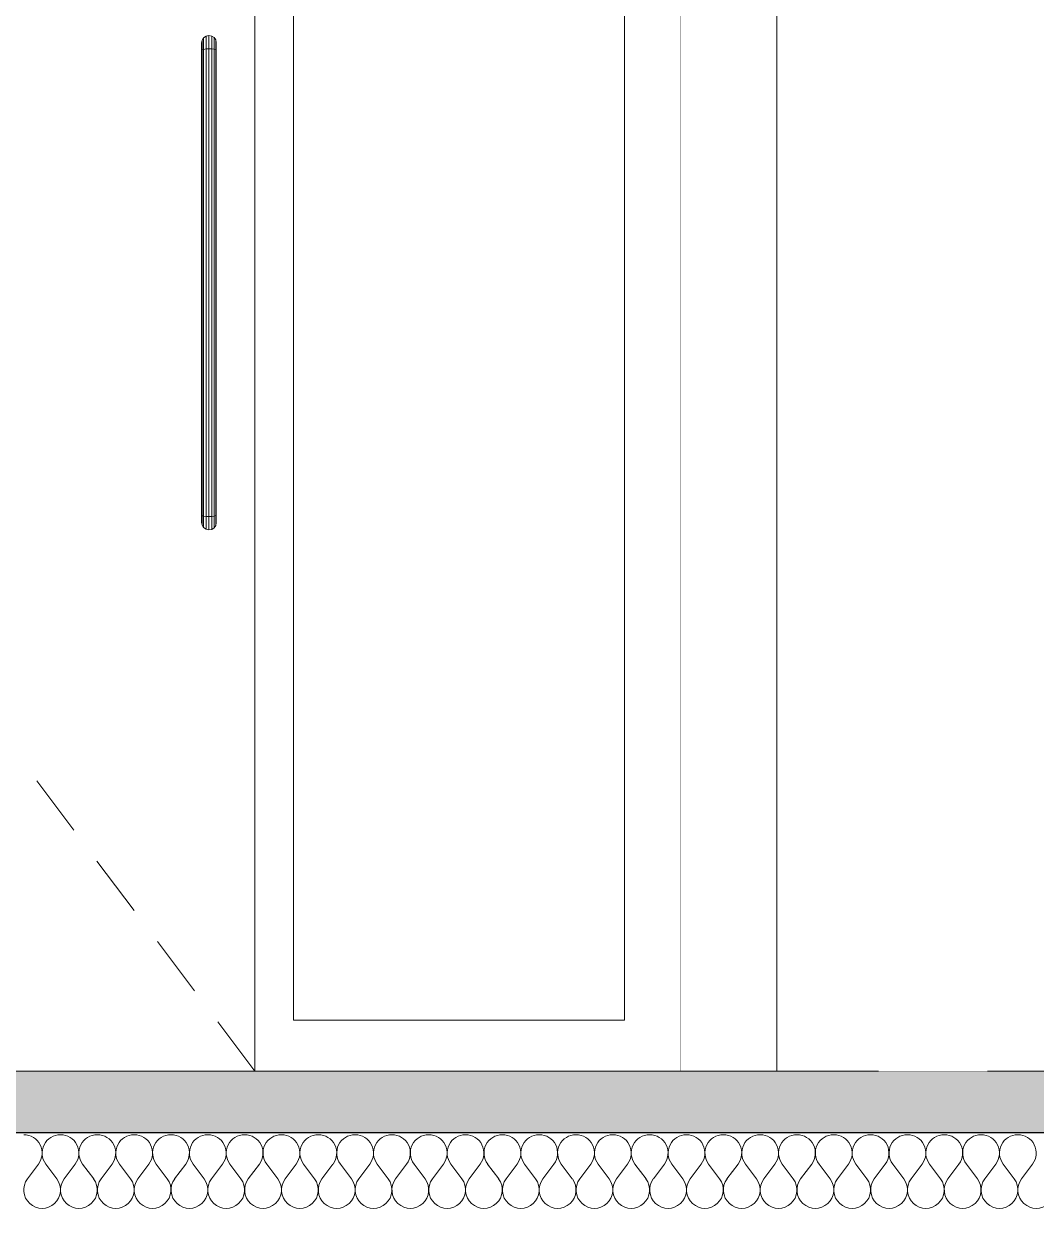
# Model space of a CAD drawing. Header units: millimetres. Extents: x -48147 to 1417267, y -496296 to 18123.
# Drawn here: x 1368551 to 1369861, y -491451 to -489919 of the extents above; entities that cross this region are included whole.
import ezdxf

# ---------------------------------------------------------------- set-up
doc = ezdxf.new("R2010")
doc.units = ezdxf.units.MM
doc.header["$MEASUREMENT"] = 0
doc.linetypes.add('Dashed', pattern=[2822.222233, 1411.111116, -1411.111116])
doc.linetypes.add('Wipeout_Contour', pattern=[1000, 0, -1000])
for name, color, linetype, lineweight, true_color in [('0_Pen_No__105', 7, 'Continuous', 15, 0xa6a6a6), ('New_A-20-M_Floor_Slab_Pen_No__107', 7, 'Continuous', 15, 0xa6a6a6), ('New_A-20-M_Floor_Slab_Pen_No__109', 7, 'Continuous', 15, 0xa6a6a6), ('New_A-20-M_Floor_Slab_Pen_No__162', 7, 'Continuous', 0, 0xe47200), ('New_ArchiCAD Doors_Pen_No__63', 7, 'Continuous', 20, 0x606060)]:
    doc.layers.add(name, color=color, linetype=linetype, lineweight=lineweight, true_color=true_color)
for name, color, linetype in [('A-25-M_Wall_Int', 7, 'Continuous'), ('New_A-20-M_Floor_Slab', 7, 'Continuous'), ('New_A-25-M_Wall_Int', 7, 'Continuous'), ('New_ArchiCAD Doors', 7, 'Continuous')]:
    doc.layers.add(name, color=color, linetype=linetype)
for name, color, linetype, lineweight in [('A-25-M_Wall_Int_Pen_No__87', 8, 'Continuous', 20), ('New_A-20-M_Floor_Slab_Pen_No__1', 7, 'Continuous', 13), ('New_ArchiCAD Doors_Pen_No__3', 7, 'Continuous', 18), ('New_ArchiCAD Doors_Pen_No__93', 8, 'Continuous', 13)]:
    doc.layers.add(name, color=color, linetype=linetype, lineweight=lineweight)

# ---------------------------------------------------------------- blocks, each defined once
blk = doc.blocks.new('Section Elem_114_2', base_point=(1376122.5, -491272.8))
at = {"layer": 'New_ArchiCAD Doors_Pen_No__3', "linetype": 'Continuous'}
for p, q in [((1368616.2, -490961), (1368568.2, -490897.1)), ((1368694.3, -491065), (1368646.2, -491001)), ((1368772.4, -491168.9), (1368724.3, -491104.9))]:
    blk.add_line(p, q, dxfattribs=at)
at = {"color": 254, "linetype": 'Wipeout_Contour', "lineweight": 0, "ltscale": 7270203.517600325}
blk.add_wipeout([(1368850.5, -488887.8), (1368850.5, -491272.8), (1368900.5, -491272.8), (1368900.5, -491206.8), (1368900.5, -488887.8)], dxfattribs=at).dxf.layer = 'New_ArchiCAD Doors'
at = {"color": 254, "linetype": 'Wipeout_Contour', "lineweight": 0, "ltscale": 7272450.772406574}
blk.add_wipeout([(1369401.5, -488887.8), (1369328.5, -488887.8), (1369328.5, -491206.8), (1369328.5, -491272.8), (1369401.5, -491272.8)], dxfattribs=at).dxf.layer = 'New_ArchiCAD Doors'
at = {"color": 254, "linetype": 'Wipeout_Contour', "lineweight": 0, "ltscale": 5816151.77777583}
blk.add_wipeout([(1368787.2, -490572), (1368787.2, -490555.5), (1368784.1, -490555), (1368784.1, -490569.9)], dxfattribs=at).dxf.layer = 'New_ArchiCAD Doors'
at = {"color": 254, "linetype": 'Wipeout_Contour', "lineweight": 0, "ltscale": 5816198.672539039}
blk.add_wipeout([(1368799.7, -490554.4), (1368797.6, -490555), (1368797.6, -490570.2), (1368799.7, -490567.1)], dxfattribs=at).dxf.layer = 'New_ArchiCAD Doors'
at = {"layer": 'New_ArchiCAD Doors_Pen_No__3', "linetype": 'Continuous'}
blk.add_line((1368850.5, -491272.8), (1368802.4, -491208.9), dxfattribs=at)
at = {"layer": 'New_ArchiCAD Doors_Pen_No__63', "linetype": 'Continuous'}
for p, q in [((1368850.5, -491272.8), (1368850.5, -488871.8)), ((1369401.5, -491272.8), (1369401.5, -488887.8))]:
    blk.add_line(p, q, dxfattribs=at)
at = {"color": 254, "linetype": 'Wipeout_Contour', "lineweight": 0, "ltscale": 5816190.914833326}
blk.add_wipeout([(1368797.6, -490570.2), (1368797.6, -490555), (1368794.5, -490555.5), (1368794.5, -490572.2)], dxfattribs=at).dxf.layer = 'New_ArchiCAD Doors'
at = {"color": 254, "linetype": 'Wipeout_Contour', "lineweight": 0, "ltscale": 5818303.559439283}
blk.add_wipeout([(1368900.5, -491206.8), (1368900.5, -491272.8), (1369328.5, -491272.8), (1369328.5, -491206.8)], dxfattribs=at).dxf.layer = 'New_ArchiCAD Doors'
at = {"color": 254, "linetype": 'Wipeout_Contour', "lineweight": 0, "ltscale": 5816696.004532465}
blk.add_wipeout([(1368900.5, -491206.8), (1369328.5, -491206.8), (1369328.5, -488887.8), (1368900.5, -488887.8)], dxfattribs=at).dxf.layer = 'New_ArchiCAD Doors'
at = {"color": 254, "linetype": 'Wipeout_Contour', "lineweight": 0, "ltscale": 5816179.289048302}
blk.add_wipeout([(1368794.5, -490572.2), (1368794.5, -490555.5), (1368790.8, -490555.6), (1368790.8, -490572.8)], dxfattribs=at).dxf.layer = 'New_ArchiCAD Doors'
at = {"layer": 'New_ArchiCAD Doors_Pen_No__63', "linetype": 'Continuous'}
for p, q in [((1368900.5, -488887.8), (1368900.5, -491206.8)), ((1369328.5, -488887.8), (1369328.5, -491206.8)), ((1369328.5, -491206.8), (1368900.5, -491206.8))]:
    blk.add_line(p, q, dxfattribs=at)
at = {"color": 254, "linetype": 'Wipeout_Contour', "lineweight": 0, "ltscale": 5816165.544594367}
blk.add_wipeout([(1368790.8, -490572.8), (1368790.8, -490555.6), (1368787.2, -490555.5), (1368787.2, -490572)], dxfattribs=at).dxf.layer = 'New_ArchiCAD Doors'
at = {"color": 254, "linetype": 'Wipeout_Contour', "lineweight": 0, "ltscale": 5816201.494427039}
blk.add_wipeout([(1368800.5, -490563.8), (1368800.5, -490553.6), (1368799.7, -490554.4), (1368799.7, -490567.1)], dxfattribs=at).dxf.layer = 'New_ArchiCAD Doors'
at = {"layer": 'New_ArchiCAD Doors_Pen_No__93', "linetype": 'Continuous'}
for p, q in [((1368794.5, -490572.2), (1368797.6, -490570.2)), ((1368797.6, -490570.2), (1368799.7, -490567.1)), ((1368799.7, -490567.1), (1368800.5, -490563.8))]:
    blk.add_line(p, q, dxfattribs=at)
at = {"color": 254, "linetype": 'Wipeout_Contour', "lineweight": 0, "ltscale": 5815788.274651637}
blk.add_wipeout([(1368800.5, -490553.6), (1368800.5, -489953), (1368799.7, -489952.3), (1368799.7, -490554.4)], dxfattribs=at).dxf.layer = 'New_ArchiCAD Doors'
at = {"color": 254, "linetype": 'Wipeout_Contour', "lineweight": 0, "ltscale": 5816140.100763634}
blk.add_wipeout([(1368784.1, -490569.9), (1368784.1, -490555), (1368782.1, -490554.3), (1368782.1, -490566.8)], dxfattribs=at).dxf.layer = 'New_ArchiCAD Doors'
at = {"layer": 'New_ArchiCAD Doors_Pen_No__93', "linetype": 'Continuous'}
blk.add_line((1368790.8, -490572.8), (1368794.5, -490572.2), dxfattribs=at)
at = {"color": 254, "linetype": 'Wipeout_Contour', "lineweight": 0, "ltscale": 5815782.824527221}
blk.add_wipeout([(1368799.7, -490554.4), (1368799.7, -489952.3), (1368797.6, -489951.6), (1368797.6, -490555)], dxfattribs=at).dxf.layer = 'New_ArchiCAD Doors'
at = {"color": 254, "linetype": 'Wipeout_Contour', "lineweight": 0, "ltscale": 5816132.28776374}
blk.add_wipeout([(1368782.1, -490566.8), (1368782.1, -490554.3), (1368781.5, -490553.5), (1368781.5, -490563.1)], dxfattribs=at).dxf.layer = 'New_ArchiCAD Doors'
at = {"layer": 'New_ArchiCAD Doors_Pen_No__93', "linetype": 'Continuous'}
for p, q in [((1368782.1, -490566.8), (1368784.1, -490569.9)), ((1368784.1, -490569.9), (1368787.2, -490572)), ((1368787.2, -490572), (1368790.8, -490572.8))]:
    blk.add_line(p, q, dxfattribs=at)
at = {"color": 254, "linetype": 'Wipeout_Contour', "lineweight": 0, "ltscale": 5815733.986873657}
blk.add_wipeout([(1368784.1, -490555), (1368787.2, -490555.5), (1368787.2, -489951.2), (1368784.1, -489951.7)], dxfattribs=at).dxf.layer = 'New_ArchiCAD Doors'
at = {"color": 254, "linetype": 'Wipeout_Contour', "lineweight": 0, "ltscale": 5815772.967038924}
blk.add_wipeout([(1368797.6, -490555), (1368797.6, -489951.6), (1368794.5, -489951.2), (1368794.5, -490555.5)], dxfattribs=at).dxf.layer = 'New_ArchiCAD Doors'
at = {"color": 254, "linetype": 'Wipeout_Contour', "lineweight": 0, "ltscale": 5815760.224304551}
blk.add_wipeout([(1368794.5, -490555.5), (1368794.5, -489951.2), (1368790.8, -489951), (1368790.8, -490555.6)], dxfattribs=at).dxf.layer = 'New_ArchiCAD Doors'
at = {"layer": 'New_ArchiCAD Doors_Pen_No__93', "linetype": 'Continuous'}
for p, q in [((1368799.7, -490554.4), (1368800.5, -490553.6)), ((1368799.7, -490554.4), (1368799.7, -490567.1)), ((1368800.5, -490553.6), (1368800.5, -490563.8))]:
    blk.add_line(p, q, dxfattribs=at)
at = {"color": 254, "linetype": 'Wipeout_Contour', "lineweight": 0, "ltscale": 5815375.063117191}
blk.add_wipeout([(1368800.5, -489953), (1368800.5, -489942.8), (1368799.7, -489939.5), (1368799.7, -489952.3)], dxfattribs=at).dxf.layer = 'New_ArchiCAD Doors'
at = {"color": 254, "linetype": 'Wipeout_Contour', "lineweight": 0, "ltscale": 5815746.536290806}
blk.add_wipeout([(1368790.8, -490555.6), (1368790.8, -489951), (1368787.2, -489951.2), (1368787.2, -490555.5)], dxfattribs=at).dxf.layer = 'New_ArchiCAD Doors'
at = {"layer": 'New_ArchiCAD Doors_Pen_No__93', "linetype": 'Continuous'}
for p, q in [((1368794.5, -490555.5), (1368797.6, -490555)), ((1368794.5, -490555.5), (1368794.5, -490572.2)), ((1368797.6, -490555), (1368799.7, -490554.4)), ((1368797.6, -490555), (1368797.6, -490570.2)), ((1368781.5, -490563.1), (1368782.1, -490566.8))]:
    blk.add_line(p, q, dxfattribs=at)
at = {"color": 254, "linetype": 'Wipeout_Contour', "lineweight": 0, "ltscale": 5815366.986681717}
blk.add_wipeout([(1368799.7, -489952.3), (1368799.7, -489939.5), (1368797.6, -489936.5), (1368797.6, -489951.6)], dxfattribs=at).dxf.layer = 'New_ArchiCAD Doors'
at = {"color": 254, "linetype": 'Wipeout_Contour', "lineweight": 0, "ltscale": 5815719.481762366}
blk.add_wipeout([(1368782.1, -490554.3), (1368782.1, -489952.3), (1368781.5, -489953.2), (1368781.5, -490553.5)], dxfattribs=at).dxf.layer = 'New_ArchiCAD Doors'
at = {"color": 254, "linetype": 'Wipeout_Contour', "lineweight": 0, "ltscale": 5815355.030967992}
blk.add_wipeout([(1368797.6, -489951.6), (1368797.6, -489936.5), (1368794.5, -489934.5), (1368794.5, -489951.2)], dxfattribs=at).dxf.layer = 'New_ArchiCAD Doors'
at = {"color": 254, "linetype": 'Wipeout_Contour', "lineweight": 0, "ltscale": 5815724.486587111}
blk.add_wipeout([(1368784.1, -489951.7), (1368782.1, -489952.3), (1368782.1, -490554.3), (1368784.1, -490555)], dxfattribs=at).dxf.layer = 'New_ArchiCAD Doors'
at = {"layer": 'New_ArchiCAD Doors_Pen_No__93', "linetype": 'Continuous'}
for p, q in [((1368781.5, -490553.5), (1368781.5, -490563.1)), ((1368781.5, -490553.5), (1368782.1, -490554.3)), ((1368782.1, -490554.3), (1368782.1, -490566.8)), ((1368782.1, -490554.3), (1368784.1, -490555)), ((1368784.1, -490555), (1368784.1, -490569.9)), ((1368784.1, -490555), (1368787.2, -490555.5)), ((1368787.2, -490555.5), (1368787.2, -490572)), ((1368787.2, -490555.5), (1368790.8, -490555.6)), ((1368790.8, -490555.6), (1368794.5, -490555.5)), ((1368790.8, -490555.6), (1368790.8, -490572.8))]:
    blk.add_line(p, q, dxfattribs=at)
at = {"color": 254, "linetype": 'Wipeout_Contour', "lineweight": 0, "ltscale": 5815306.683696212}
blk.add_wipeout([(1368782.1, -489952.3), (1368782.1, -489939.8), (1368781.5, -489943.5), (1368781.5, -489953.2)], dxfattribs=at).dxf.layer = 'New_ArchiCAD Doors'
at = {"color": 254, "linetype": 'Wipeout_Contour', "lineweight": 0, "ltscale": 5815308.882401588}
blk.add_wipeout([(1368784.1, -489951.7), (1368784.1, -489936.7), (1368782.1, -489939.8), (1368782.1, -489952.3)], dxfattribs=at).dxf.layer = 'New_ArchiCAD Doors'
at = {"color": 254, "linetype": 'Wipeout_Contour', "lineweight": 0, "ltscale": 5815316.207575937}
blk.add_wipeout([(1368784.1, -489951.7), (1368787.2, -489951.2), (1368787.2, -489934.6), (1368784.1, -489936.7)], dxfattribs=at).dxf.layer = 'New_ArchiCAD Doors'
at = {"color": 254, "linetype": 'Wipeout_Contour', "lineweight": 0, "ltscale": 5815341.172121983}
blk.add_wipeout([(1368794.5, -489951.2), (1368794.5, -489934.5), (1368790.8, -489933.8), (1368790.8, -489951)], dxfattribs=at).dxf.layer = 'New_ArchiCAD Doors'
at = {"layer": 'New_ArchiCAD Doors_Pen_No__93', "linetype": 'Continuous'}
for p, q in [((1368799.7, -489939.5), (1368800.5, -489942.8)), ((1368799.7, -489952.3), (1368799.7, -489939.5)), ((1368800.5, -489953), (1368800.5, -489942.8)), ((1368799.7, -490554.4), (1368799.7, -489952.3)), ((1368799.7, -489952.3), (1368800.5, -489953)), ((1368800.5, -490553.6), (1368800.5, -489953))]:
    blk.add_line(p, q, dxfattribs=at)
at = {"color": 254, "linetype": 'Wipeout_Contour', "lineweight": 0, "ltscale": 5815327.540504902}
blk.add_wipeout([(1368790.8, -489951), (1368790.8, -489933.8), (1368787.2, -489934.6), (1368787.2, -489951.2)], dxfattribs=at).dxf.layer = 'New_ArchiCAD Doors'
at = {"layer": 'New_ArchiCAD Doors_Pen_No__93', "linetype": 'Continuous'}
for p, q in [((1368781.5, -489943.5), (1368782.1, -489939.8)), ((1368781.5, -489953.2), (1368781.5, -489943.5)), ((1368782.1, -489939.8), (1368784.1, -489936.7)), ((1368782.1, -489952.3), (1368782.1, -489939.8)), ((1368784.1, -489936.7), (1368787.2, -489934.6)), ((1368784.1, -489951.7), (1368784.1, -489936.7)), ((1368787.2, -489934.6), (1368790.8, -489933.8)), ((1368787.2, -489951.2), (1368787.2, -489934.6)), ((1368790.8, -489951), (1368790.8, -489933.8)), ((1368790.8, -489933.8), (1368794.5, -489934.5)), ((1368794.5, -489951.2), (1368794.5, -489934.5)), ((1368794.5, -489934.5), (1368797.6, -489936.5)), ((1368797.6, -489936.5), (1368799.7, -489939.5)), ((1368797.6, -489951.6), (1368797.6, -489936.5)), ((1368781.5, -489953.2), (1368782.1, -489952.3)), ((1368781.5, -489953.2), (1368781.5, -490553.5)), ((1368782.1, -489952.3), (1368784.1, -489951.7)), ((1368782.1, -490554.3), (1368782.1, -489952.3)), ((1368784.1, -489951.7), (1368787.2, -489951.2)), ((1368784.1, -490555), (1368784.1, -489951.7)), ((1368787.2, -489951.2), (1368790.8, -489951)), ((1368787.2, -490555.5), (1368787.2, -489951.2)), ((1368790.8, -490555.6), (1368790.8, -489951)), ((1368790.8, -489951), (1368794.5, -489951.2)), ((1368794.5, -490555.5), (1368794.5, -489951.2)), ((1368794.5, -489951.2), (1368797.6, -489951.6)), ((1368797.6, -490555), (1368797.6, -489951.6)), ((1368797.6, -489951.6), (1368799.7, -489952.3))]:
    blk.add_line(p, q, dxfattribs=at)
blk = doc.blocks.new('Section Elem_115_2', base_point=(1376122.5, -491272.8))
at = {"color": 254, "linetype": 'Wipeout_Contour', "lineweight": 0, "ltscale": 8723513.33571393}
blk.add_wipeout([(1369525.5, -488272.8), (1368241.3, -488272.8), (1368241.3, -488814.8), (1369401.5, -488814.8), (1369401.5, -491272.8), (1369525.5, -491272.8)], dxfattribs=at).dxf.layer = 'New_A-25-M_Wall_Int'
blk = doc.blocks.new('*X318', base_point=(1376122.5, -491272.8))
at = {"layer": 'New_A-20-M_Floor_Slab_Pen_No__107', "linetype": 'Continuous'}
for p, q in [((1368556.2, -491411.8), (1368570.5, -491392.8)), ((1368594.3, -491411.8), (1368580, -491392.8)), ((1368603.8, -491411.8), (1368618.1, -491392.8)), ((1368641.9, -491411.8), (1368627.6, -491392.8)), ((1368651.4, -491411.8), (1368665.7, -491392.8)), ((1368689.5, -491411.8), (1368675.2, -491392.8)), ((1368699, -491411.8), (1368713.3, -491392.8)), ((1368737.1, -491411.8), (1368722.8, -491392.8)), ((1368746.6, -491411.8), (1368760.9, -491392.8)), ((1368784.7, -491411.8), (1368770.5, -491392.8)), ((1368794.3, -491411.8), (1368808.6, -491392.8)), ((1368832.4, -491411.8), (1368818.1, -491392.8)), ((1368841.9, -491411.8), (1368856.2, -491392.8)), ((1368880, -491411.8), (1368865.7, -491392.8)), ((1368889.5, -491411.8), (1368903.8, -491392.8)), ((1368927.6, -491411.8), (1368913.3, -491392.8)), ((1368937.1, -491411.8), (1368951.4, -491392.8)), ((1368975.2, -491411.8), (1368960.9, -491392.8)), ((1368984.7, -491411.8), (1368999, -491392.8)), ((1369022.8, -491411.8), (1369008.6, -491392.8)), ((1369032.4, -491411.8), (1369046.6, -491392.8)), ((1369070.5, -491411.8), (1369056.2, -491392.8)), ((1369080, -491411.8), (1369094.3, -491392.8)), ((1369118.1, -491411.8), (1369103.8, -491392.8)), ((1369127.6, -491411.8), (1369141.9, -491392.8)), ((1369165.7, -491411.8), (1369151.4, -491392.8)), ((1369175.2, -491411.8), (1369189.5, -491392.8)), ((1369213.3, -491411.8), (1369199, -491392.8)), ((1369222.8, -491411.8), (1369237.1, -491392.8)), ((1369260.9, -491411.8), (1369246.6, -491392.8)), ((1369270.5, -491411.8), (1369284.7, -491392.8)), ((1369308.6, -491411.8), (1369294.3, -491392.8)), ((1369318.1, -491411.8), (1369332.4, -491392.8)), ((1369356.2, -491411.8), (1369341.9, -491392.8)), ((1369365.7, -491411.8), (1369380, -491392.8)), ((1369403.8, -491411.8), (1369389.5, -491392.8)), ((1369413.3, -491411.8), (1369427.6, -491392.8)), ((1369451.4, -491411.8), (1369437.1, -491392.8)), ((1369460.9, -491411.8), (1369475.2, -491392.8)), ((1369499, -491411.8), (1369484.7, -491392.8)), ((1369508.6, -491411.8), (1369522.8, -491392.8)), ((1369546.6, -491411.8), (1369532.4, -491392.8)), ((1369556.2, -491411.8), (1369570.5, -491392.8)), ((1369594.3, -491411.8), (1369580, -491392.8)), ((1369603.8, -491411.8), (1369618.1, -491392.8)), ((1369641.9, -491411.8), (1369627.6, -491392.8)), ((1369651.4, -491411.8), (1369665.7, -491392.8)), ((1369689.5, -491411.8), (1369675.2, -491392.8)), ((1369699, -491411.8), (1369713.3, -491392.8)), ((1369737.1, -491411.8), (1369722.8, -491392.8)), ((1369746.6, -491411.8), (1369760.9, -491392.8)), ((1369784.7, -491411.8), (1369770.5, -491392.8)), ((1369794.3, -491411.8), (1369808.6, -491392.8)), ((1369832.4, -491411.8), (1369818.1, -491392.8)), ((1369841.9, -491411.8), (1369856.2, -491392.8))]:
    blk.add_line(p, q, dxfattribs=at)
for centre, start, end in [((1368551.4, -491378.5), 323.1301, 90), ((1368599, -491378.5), 90, 216.8699), ((1368599, -491378.5), 323.1301, 90), ((1368646.6, -491378.5), 90, 216.8699), ((1368646.6, -491378.5), 323.1301, 90), ((1368694.3, -491378.5), 90, 216.8699), ((1368694.3, -491378.5), 323.1301, 90), ((1368741.9, -491378.5), 90, 216.8699), ((1368741.9, -491378.5), 323.1301, 90), ((1368789.5, -491378.5), 90, 216.8699), ((1368789.5, -491378.5), 323.1301, 90), ((1368837.1, -491378.5), 90, 216.8699), ((1368837.1, -491378.5), 323.1301, 90), ((1368884.7, -491378.5), 90, 216.8699), ((1368884.7, -491378.5), 323.1301, 90), ((1368932.4, -491378.5), 90, 216.8699), ((1368932.4, -491378.5), 323.1301, 90), ((1368980, -491378.5), 90, 216.8699), ((1368980, -491378.5), 323.1301, 90), ((1369027.6, -491378.5), 90, 216.8699), ((1369027.6, -491378.5), 323.1301, 90), ((1369075.2, -491378.5), 90, 216.8699), ((1369075.2, -491378.5), 323.1301, 90), ((1369122.8, -491378.5), 90, 216.8699), ((1369122.8, -491378.5), 323.1301, 90), ((1369170.5, -491378.5), 90, 216.8699), ((1369170.5, -491378.5), 323.1301, 90), ((1369218.1, -491378.5), 90, 216.8699), ((1369218.1, -491378.5), 323.1301, 90), ((1369265.7, -491378.5), 90, 216.8699), ((1369265.7, -491378.5), 323.1301, 90), ((1369313.3, -491378.5), 90, 216.8699), ((1369313.3, -491378.5), 323.1301, 90), ((1369360.9, -491378.5), 90, 216.8699), ((1369360.9, -491378.5), 323.1301, 90), ((1369408.6, -491378.5), 90, 216.8699), ((1369408.6, -491378.5), 323.1301, 90), ((1369456.2, -491378.5), 90, 216.8699), ((1369456.2, -491378.5), 323.1301, 90), ((1369503.8, -491378.5), 90, 216.8699), ((1369503.8, -491378.5), 323.1301, 90), ((1369551.4, -491378.5), 90, 216.8699), ((1369551.4, -491378.5), 323.1301, 90), ((1369599, -491378.5), 90, 216.8699), ((1369599, -491378.5), 323.1301, 90), ((1369646.6, -491378.5), 90, 216.8699), ((1369646.6, -491378.5), 323.1301, 90), ((1369694.3, -491378.5), 90, 216.8699), ((1369694.3, -491378.5), 323.1301, 90), ((1369741.9, -491378.5), 90, 216.8699), ((1369741.9, -491378.5), 323.1301, 90), ((1369789.5, -491378.5), 90, 216.8699), ((1369789.5, -491378.5), 323.1301, 90), ((1369837.1, -491378.5), 90, 216.8699), ((1369837.1, -491378.5), 323.1301, 90), ((1368575.2, -491426.1), 143.1301, 36.8699), ((1368622.8, -491426.1), 143.1301, 36.8699), ((1368670.5, -491426.1), 143.1301, 36.8699), ((1368718.1, -491426.1), 143.1301, 36.8699), ((1368765.7, -491426.1), 143.1301, 36.8699), ((1368813.3, -491426.1), 143.1301, 36.8699), ((1368860.9, -491426.1), 143.1301, 36.8699), ((1368908.6, -491426.1), 143.1301, 36.8699), ((1368956.2, -491426.1), 143.1301, 36.8699), ((1369003.8, -491426.1), 143.1301, 36.8699), ((1369051.4, -491426.1), 143.1301, 36.8699), ((1369099, -491426.1), 143.1301, 36.8699), ((1369146.6, -491426.1), 143.1301, 36.8699), ((1369194.3, -491426.1), 143.1301, 36.8699), ((1369241.9, -491426.1), 143.1301, 36.8699), ((1369289.5, -491426.1), 143.1301, 36.8699), ((1369337.1, -491426.1), 143.1301, 36.8699), ((1369384.7, -491426.1), 143.1301, 36.8699), ((1369432.4, -491426.1), 143.1301, 36.8699), ((1369480, -491426.1), 143.1301, 36.8699), ((1369527.6, -491426.1), 143.1301, 36.8699), ((1369575.2, -491426.1), 143.1301, 36.8699), ((1369622.8, -491426.1), 143.1301, 36.8699), ((1369670.5, -491426.1), 143.1301, 36.8699), ((1369718.1, -491426.1), 143.1301, 36.8699), ((1369765.7, -491426.1), 143.1301, 36.8699), ((1369813.3, -491426.1), 143.1301, 36.8699), ((1369860.9, -491426.1), 143.1301, 36.8699)]:
    blk.add_arc(centre, 23.8, start, end, dxfattribs=at)
blk = doc.blocks.new('Section Elem_288_2', base_point=(1376122.5, -491272.8))
at = {"color": 254, "linetype": 'Wipeout_Contour', "lineweight": 0, "ltscale": 5814982.550490164}
blk.add_wipeout([(1376236.8, -491272.8), (1360170.5, -491272.8), (1360170.5, -491351.8), (1376236.8, -491351.8)], dxfattribs=at).dxf.layer = 'New_A-20-M_Floor_Slab'
at = {"layer": 'New_A-20-M_Floor_Slab_Pen_No__109', "linetype": 'Continuous'}
h = blk.add_hatch(dxfattribs=at)
h.set_pattern_fill('Lightweight_Concrete_0002', color=256, style=0, pattern_type=2)
h.set_pattern_definition([(0, (1376122.47, -491272.82), (0, 389.711), [24.375, -200.625]), (0, (1376234.97, -491077.97), (0, 389.711), [24.375, -200.625]), (60, (1376122.47, -491272.82), (-337.5, 194.856), [24.375, -200.625]), (60, (1376347.47, -491272.82), (-337.5, 194.856), [24.375, -200.625]), (120, (1376146.84, -491272.82), (337.5, 194.856), [24.375, -200.625]), (120, (1376371.84, -491272.82), (337.5, 194.856), [24.375, -200.625]), (0, (1376122.47, -491235.32), (0, 75), [0, -75, 0, -112.5]), (45, (1376159.97, -491235.32), (-53.033, 53.033), [0, -56.25, 0, -93.75])])
h.paths.add_polyline_path([(1376236.8, -491272.8), (1360170.5, -491272.8), (1360170.5, -491351.8), (1376236.8, -491351.8)])
at = {"layer": 'New_A-20-M_Floor_Slab_Pen_No__162', "linetype": 'Continuous'}
blk.add_hatch(color=256, dxfattribs=at).paths.add_polyline_path([(1360170.5, -491351.8), (1360170.5, -491352.3), (1376236.8, -491352.3), (1376236.8, -491351.8)])
at = {"layer": 'New_A-20-M_Floor_Slab_Pen_No__1', "linetype": 'Continuous'}
blk.add_line((1376233, -491272.8), (1367429.6, -491272.8), dxfattribs=at)
at = {"color": 254, "linetype": 'Wipeout_Contour', "lineweight": 0, "ltscale": 5815104.231502917}
blk.add_wipeout([(1360170.5, -491352.3), (1360170.5, -491452.3), (1376236.8, -491452.3), (1376236.8, -491352.3)], dxfattribs=at).dxf.layer = 'New_A-20-M_Floor_Slab'
at = {"layer": 'New_A-20-M_Floor_Slab_Pen_No__1', "linetype": 'Continuous'}
for p, q in [((1376236.8, -491351.8), (1360170.5, -491351.8)), ((1376236.8, -491352.3), (1360170.5, -491352.3))]:
    blk.add_line(p, q, dxfattribs=at)
at = {"layer": 'New_A-20-M_Floor_Slab'}
blk.add_blockref('*X318', (1376122.5, -491272.8), dxfattribs=at)
blk = doc.blocks.new('Section Elem_633_2', base_point=(1376122.5, -491272.8))
at = {"color": 254, "linetype": 'Wipeout_Contour', "lineweight": 0, "ltscale": 5818828.098847182}
blk.add_wipeout([(1369540.5, -491272.8), (1370016.4, -491272.8), (1370016.4, -488272.8), (1369540.5, -488272.8)], dxfattribs=at).dxf.layer = 'New_A-25-M_Wall_Int'
blk = doc.blocks.new('Section Elem_635_2', base_point=(1376122.5, -491272.8))
at = {"color": 254, "linetype": 'Wipeout_Contour', "lineweight": 0, "ltscale": 5817903.613854263}
blk.add_wipeout([(1369540.5, -488272.8), (1369525.5, -488272.8), (1369525.5, -491272.8), (1369540.5, -491272.8)], dxfattribs=at).dxf.layer = 'A-25-M_Wall_Int'
at = {"layer": 'A-25-M_Wall_Int_Pen_No__87', "linetype": 'Continuous'}
blk.add_line((1369525.5, -491272.8), (1369525.5, -488272.8), dxfattribs=at)
blk = doc.blocks.new('S-25 Building Section_STORY_MARKER', base_point=(1376122.5, -491272.8))
at = {"layer": '0_Pen_No__105', "linetype": 'Dashed', "ltscale": 0.1}
blk.add_line((1357662.3, -491272.8), (1413604.9, -491272.8), dxfattribs=at)

msp = doc.modelspace()

# ---------------------------------------------------------------- block references
at = {"layer": 'New_ArchiCAD Doors'}
msp.add_blockref('Section Elem_114_2', (1376122.5, -491272.8), dxfattribs=at)

# ---------------------------------------------------------------- next in the draw order: block references
at = {"layer": 'New_A-25-M_Wall_Int'}
msp.add_blockref('Section Elem_115_2', (1376122.5, -491272.8), dxfattribs=at)

# ---------------------------------------------------------------- next in the draw order: block references
at = {"layer": 'New_A-20-M_Floor_Slab'}
msp.add_blockref('Section Elem_288_2', (1376122.5, -491272.8), dxfattribs=at)

# ---------------------------------------------------------------- next in the draw order: block references
at = {"layer": 'New_A-25-M_Wall_Int'}
msp.add_blockref('Section Elem_633_2', (1376122.5, -491272.8), dxfattribs=at)

# ---------------------------------------------------------------- next in the draw order: block references
at = {"layer": 'A-25-M_Wall_Int'}
msp.add_blockref('Section Elem_635_2', (1376122.5, -491272.8), dxfattribs=at)

# ---------------------------------------------------------------- next in the draw order: block references
at = {"linetype": 'Continuous', "lineweight": 0}
msp.add_blockref('S-25 Building Section_STORY_MARKER', (1376122.5, -491272.8), dxfattribs=at)

doc.saveas('drawing.dxf')
